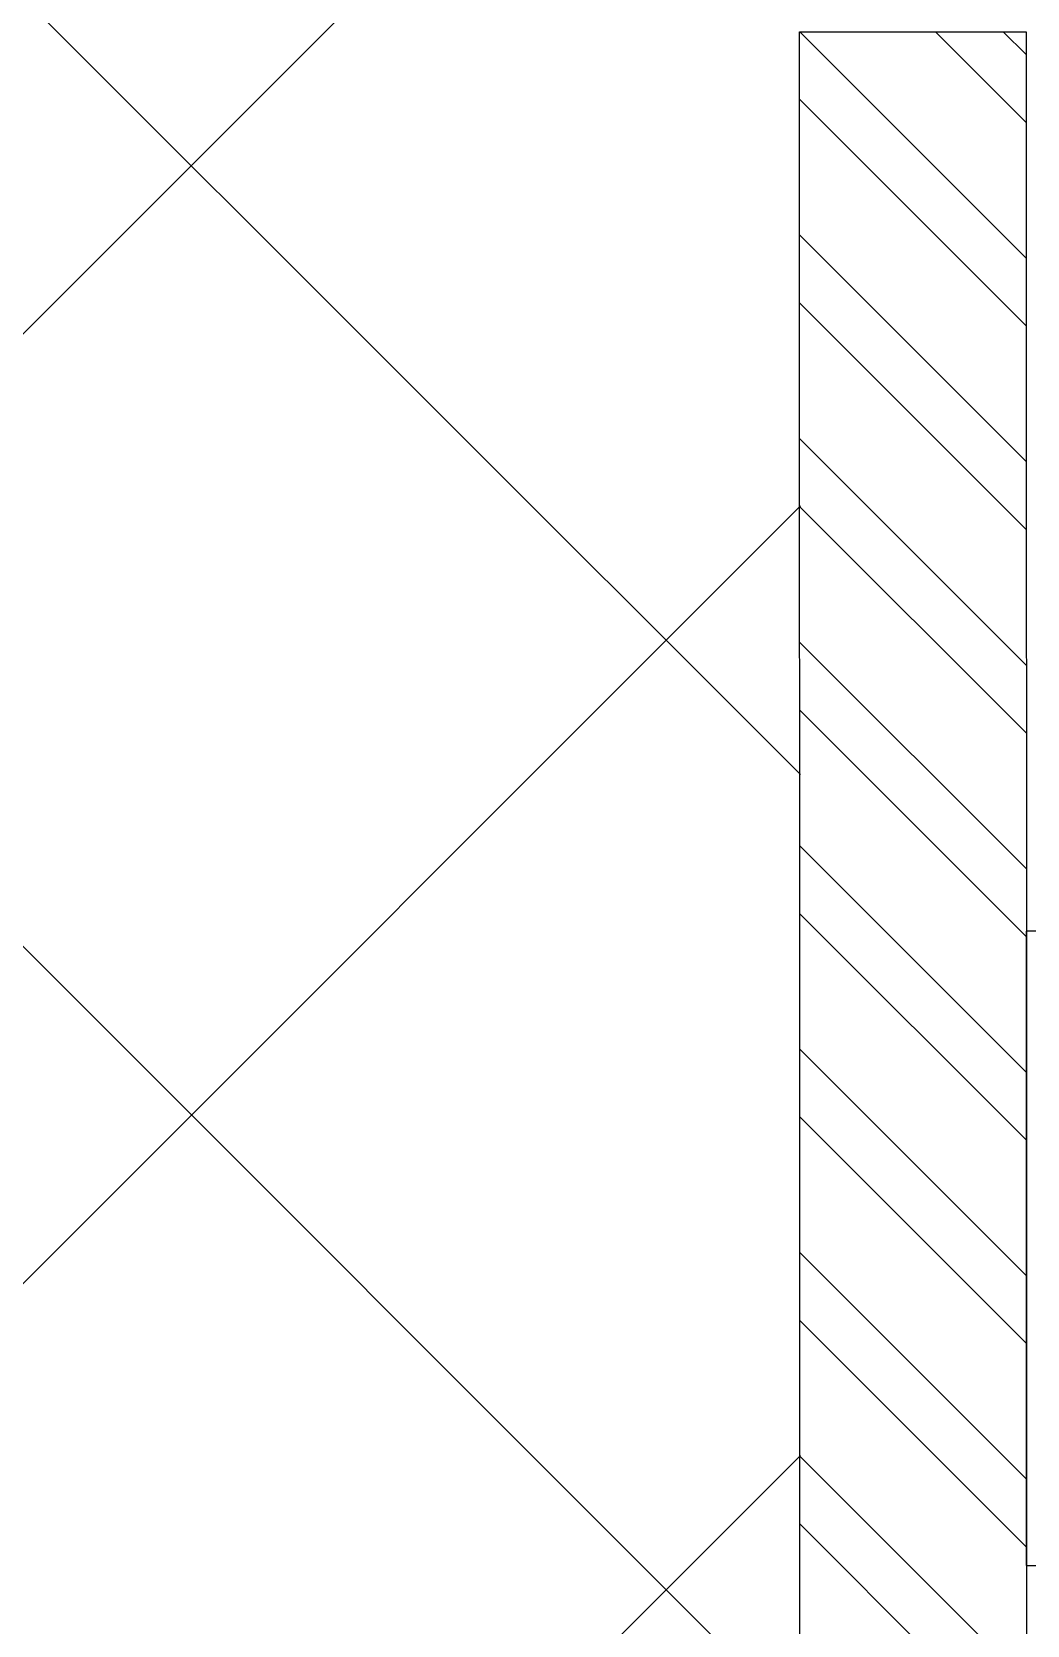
# Model space of a CAD drawing. Header units: millimetres. Extents: x 1464389 to 1998638, y -29162 to 256806.
# Drawn here: x 1807362 to 1808021, y 179020 to 180075 of the extents above; entities that cross this region are included whole.
import ezdxf

# ---------------------------------------------------------------- set-up
doc = ezdxf.new("R2010")
doc.units = ezdxf.units.MM
doc.header["$LTSCALE"] = 15
doc.layers.get('0').update_dxf_attribs({"lineweight": 5})
doc.layers.add('0_1.5sqmm wire', color=4, linetype='Continuous')
doc.layers.add('NEW WALL', color=5, linetype='Continuous')
doc.layers.add('Hatch', color=252, linetype='Continuous', lineweight=15)
doc.layers.add('ledge wall line', color=252, linetype='Continuous', lineweight=13)

# ---------------------------------------------------------------- blocks, each defined once
blk = doc.blocks.new('INTERNAL WALLS FIFFTH')
at = {"layer": 'NEW WALL', "ltscale": 0.25}
blk.add_lwpolyline([(1154829.1, -150275), (1154979.1, -150275), (1154979.8, -152764.6), (1154829.8, -152764.6)], close=True, dxfattribs=at)

msp = doc.modelspace()

# ---------------------------------------------------------------- hatches: boundary and pattern name
at = {"layer": 'Hatch', "ltscale": 0.25}
h = msp.add_hatch(dxfattribs=at)
h.set_pattern_fill('ANSI37', color=256, scale=140)
h.set_pattern_definition([(45, (580091.1, 177785.7), (-314.30896, 314.30896), []), (135, (580091.1, 177785.7), (-314.30896, -314.30896), [])])
h.paths.add_polyline_path([(1807871.1, 181124.6), (1808320.9, 181124.6), (1808320.9, 184312.1), (1806671.1, 184312.1), (1806671.1, 175335.8), (1813215.7, 175335.1), (1813215.7, 176535.1), (1807871.1, 176535.1)])
at = {"layer": 'ledge wall line'}
h = msp.add_hatch(dxfattribs=at)
h.set_pattern_fill('ANSI32', color=256, scale=10, angle=90)
h.set_pattern_definition([(135, (-712089.99, -727953.09), (-67.351921, -67.351921), []), (135, (-712089.99, -727908.19), (-67.351921, -67.351921), [])])
h.paths.add_polyline_path([(1810632.1, 184312.1), (1810482.1, 184312.1), (1810482.4, 181124.6), (1810482.6, 181124.6), (1810482.6, 180974.6), (1810482.8, 176685.1), (1810632.8, 176685.1)])
h.paths.add_polyline_path([(1810482.6, 178950.1), (1808407.1, 178950.1), (1808407.1, 178800.1), (1810482.6, 178800.2)])
h.paths.add_polyline_path([(1808257.1, 178950.1), (1808021.2, 178950.1), (1808021.2, 178800.1), (1808257.1, 178800.1)])
h.paths.add_polyline_path([(1808020.4, 180074.7), (1807870.4, 180074.7), (1807871.1, 177585.1), (1808021.1, 177585.1)])
h.paths.add_polyline_path([(1809189.1, 182298.4), (1809775.1, 182298.4), (1809775.1, 182504.5), (1809189.1, 182504.5)], flags=9)
h.paths.add_polyline_path([(1808294.3, 181299.8), (1808294.3, 182032.9), (1807919.8, 182032.9), (1807919.8, 181299.8)], flags=9)

# ---------------------------------------------------------------- linework, layer by layer
at = {"layer": '0_1.5sqmm wire'}
msp.add_lwpolyline([(1808020.5, 179479.2), (1808020.5, 179059.2), (1808230.5, 179059.2), (1808230.5, 179479.2)], close=True, dxfattribs=at)

# ---------------------------------------------------------------- block references
msp.add_blockref('INTERNAL WALLS FIFFTH', (653041.4, 330349.7))

doc.saveas('drawing.dxf')
